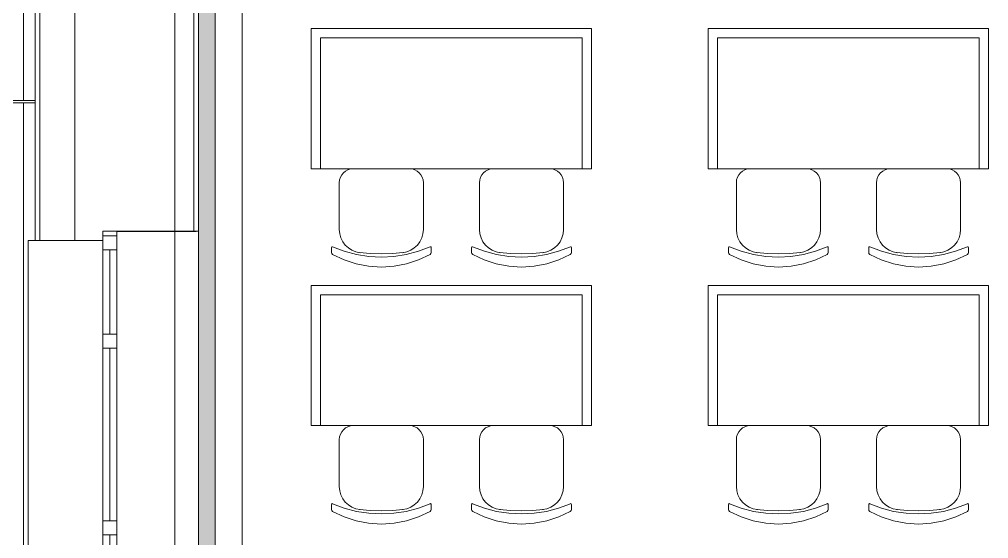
# Model space of a CAD drawing. Header units: millimetres. Extents: x 0 to 1189, y 0 to 841.
# Drawn here: x 232.02 to 273.52, y 589.35 to 611.58 of the extents above; entities that cross this region are included whole.
import ezdxf

# ---------------------------------------------------------------- set-up
doc = ezdxf.new("R2010")
doc.units = ezdxf.units.MM

msp = doc.modelspace()

# ---------------------------------------------------------------- hatches: boundary and pattern name
at = {"true_color": 0xf1d696}
h = msp.add_hatch(color=41, dxfattribs=at)
h.dxf.hatch_style = 2
h.paths.add_polyline_path([(240.398367, 501.438537), (239.698366, 501.438537), (239.698366, 652.209767), (240.398367, 652.202767)])

# ---------------------------------------------------------------- linework, layer by layer
at = {"color": 7, "lineweight": 0}
for points in [[(238.672365, 237.695134), (238.672365, 729.022884)], [(238.672365, 237.695134), (238.672365, 729.022884)], [(232.198355, 719.009869), (232.198355, 608.1027)], [(241.560369, 500.798536), (241.560369, 652.562768)], [(239.698366, 652.209767), (239.698366, 501.438537)], [(240.398367, 501.438537), (240.398367, 652.202767)], [(232.698356, 625.999727), (232.698356, 602.104691)], [(232.898356, 602.304691), (232.898356, 625.999727)], [(234.398358, 625.999727), (234.398358, 602.304691)], [(239.498366, 625.549726), (239.498366, 602.504691)], [(239.698366, 602.504691), (239.698366, 625.549726)], [(234.398358, 602.104691), (234.398358, 624.461725)], [(232.698356, 608.1067), (231.707354, 608.1067)], [(231.707354, 608.0067), (232.698356, 608.0067)], [(232.198355, 608.0097), (232.198355, 492.154523)], [(232.398355, 585.554665), (232.398355, 602.104691)], [(232.398355, 602.104691), (232.698356, 602.104691)], [(232.698356, 602.104691), (234.398358, 602.104691)], [(232.898356, 602.304691), (232.898356, 602.104691)], [(234.398358, 602.104691), (235.59836, 602.104691)], [(236.198361, 602.504691), (235.59836, 602.504691)], [(235.59836, 602.504691), (235.59836, 601.70469)], [(235.59836, 602.504691), (235.59836, 601.70469)], [(236.198361, 602.504691), (235.59836, 602.504691)], [(236.198361, 602.304691), (235.59836, 602.304691)], [(236.198361, 602.504691), (239.498366, 602.504691)], [(236.198361, 601.70469), (236.198361, 602.504691)], [(236.198361, 601.70469), (236.198361, 602.504691)], [(239.598366, 602.499691), (236.198361, 602.499691)], [(239.498366, 602.504691), (239.698366, 602.504691)], [(235.59836, 601.70469), (236.198361, 601.70469)], [(235.59836, 598.104684), (235.59836, 601.70469)], [(235.89836, 598.104684), (235.89836, 601.70469)], [(236.198361, 601.70469), (236.198361, 598.104684)], [(235.59836, 598.104684), (236.198361, 598.104684)], [(235.59836, 597.504684), (235.59836, 598.104684)], [(235.59836, 598.104684), (235.59836, 597.504684)], [(236.198361, 598.104684), (236.198361, 597.504684)], [(236.198361, 597.504684), (236.198361, 598.104684)], [(236.198361, 597.504684), (235.59836, 597.504684)], [(235.59836, 590.104672), (235.59836, 597.504684)], [(235.89836, 590.104672), (235.89836, 597.504684)], [(236.198361, 597.504684), (236.198361, 590.104672)], [(235.59836, 590.104672), (236.198361, 590.104672)], [(235.59836, 589.504671), (235.59836, 590.104672)], [(235.59836, 590.104672), (235.59836, 589.504671)], [(236.198361, 590.104672), (236.198361, 589.504671)], [(236.198361, 589.504671), (236.198361, 590.104672)], [(236.198361, 589.504671), (235.59836, 589.504671)], [(235.59836, 585.904666), (235.59836, 589.504671)], [(235.89836, 585.904666), (235.89836, 589.504671)], [(236.198361, 589.504671), (236.198361, 585.904666)]]:
    msp.add_lwpolyline(points, dxfattribs=at)
at = {"color": 253, "lineweight": 0, "true_color": 0x999999}
for points in [[(244.518374, 611.185704), (256.518392, 611.185704)], [(244.518374, 605.185695), (244.518374, 611.185704)], [(256.518392, 611.185704), (256.518392, 605.185695)], [(261.5184, 611.185704), (273.518418, 611.185704)], [(261.5184, 605.185695), (261.5184, 611.185704)], [(273.518418, 611.185704), (273.518418, 605.185695)], [(256.118391, 610.785704), (244.918374, 610.785704)], [(244.918374, 610.785704), (244.918374, 605.185695)], [(256.118391, 605.185695), (256.118391, 610.785704)], [(273.118417, 610.785704), (261.9184, 610.785704)], [(261.9184, 610.785704), (261.9184, 605.185695)], [(273.118417, 605.185695), (273.118417, 610.785704)], [(256.518392, 605.185695), (244.518374, 605.185695)], [(245.719375, 604.585694), (245.731581, 604.706509), (245.766579, 604.819085), (245.821944, 604.920998), (245.895251, 605.00982), (245.984073, 605.083127), (246.085985, 605.138492), (246.198562, 605.17349), (246.319376, 605.185695)], [(245.719375, 604.585694), (245.731581, 604.706509), (245.766579, 604.819085), (245.821944, 604.920998), (245.895251, 605.00982), (245.984073, 605.083127), (246.085985, 605.138492), (246.198562, 605.17349), (246.319376, 605.185695)], [(246.318376, 605.185695), (248.71938, 605.185695)], [(246.318376, 605.185695), (248.71938, 605.185695)], [(248.71938, 605.185695), (248.840195, 605.17349), (248.952771, 605.138492), (249.054683, 605.083127), (249.143506, 605.00982), (249.216812, 604.920998), (249.272178, 604.819085), (249.307176, 604.706509), (249.319381, 604.585694)], [(248.71938, 605.185695), (248.840195, 605.17349), (248.952771, 605.138492), (249.054683, 605.083127), (249.143506, 605.00982), (249.216812, 604.920998), (249.272178, 604.819085), (249.307176, 604.706509), (249.319381, 604.585694)], [(251.719385, 604.585694), (251.73159, 604.706509), (251.766588, 604.819085), (251.821953, 604.920998), (251.89526, 605.00982), (251.984082, 605.083127), (252.085995, 605.138492), (252.198571, 605.17349), (252.319385, 605.185695)], [(251.719385, 604.585694), (251.73159, 604.706509), (251.766588, 604.819085), (251.821953, 604.920998), (251.89526, 605.00982), (251.984082, 605.083127), (252.085995, 605.138492), (252.198571, 605.17349), (252.319385, 605.185695)], [(252.318385, 605.185695), (254.719389, 605.185695)], [(252.318385, 605.185695), (254.719389, 605.185695)], [(254.719389, 605.185695), (254.840204, 605.17349), (254.95278, 605.138492), (255.054692, 605.083127), (255.143515, 605.00982), (255.216822, 604.920998), (255.272187, 604.819085), (255.307185, 604.706509), (255.31939, 604.585694)], [(254.719389, 605.185695), (254.840204, 605.17349), (254.95278, 605.138492), (255.054692, 605.083127), (255.143515, 605.00982), (255.216822, 604.920998), (255.272187, 604.819085), (255.307185, 604.706509), (255.31939, 604.585694)], [(273.518418, 605.185695), (261.5184, 605.185695)], [(262.719401, 604.585694), (262.731606, 604.706509), (262.766605, 604.819085), (262.82197, 604.920998), (262.895277, 605.00982), (262.984099, 605.083127), (263.086011, 605.138492), (263.198588, 605.17349), (263.319402, 605.185695)], [(262.719401, 604.585694), (262.731606, 604.706509), (262.766605, 604.819085), (262.82197, 604.920998), (262.895277, 605.00982), (262.984099, 605.083127), (263.086011, 605.138492), (263.198588, 605.17349), (263.319402, 605.185695)], [(263.318402, 605.185695), (265.719406, 605.185695)], [(263.318402, 605.185695), (265.719406, 605.185695)], [(265.719406, 605.185695), (265.840221, 605.17349), (265.952797, 605.138492), (266.054709, 605.083127), (266.143532, 605.00982), (266.216838, 604.920998), (266.272204, 604.819085), (266.307202, 604.706509), (266.319407, 604.585694)], [(265.719406, 605.185695), (265.840221, 605.17349), (265.952797, 605.138492), (266.054709, 605.083127), (266.143532, 605.00982), (266.216838, 604.920998), (266.272204, 604.819085), (266.307202, 604.706509), (266.319407, 604.585694)], [(268.719411, 604.585694), (268.731616, 604.706509), (268.766614, 604.819085), (268.821979, 604.920998), (268.895286, 605.00982), (268.984108, 605.083127), (269.08602, 605.138492), (269.198597, 605.17349), (269.319411, 605.185695)], [(268.719411, 604.585694), (268.731616, 604.706509), (268.766614, 604.819085), (268.821979, 604.920998), (268.895286, 605.00982), (268.984108, 605.083127), (269.08602, 605.138492), (269.198597, 605.17349), (269.319411, 605.185695)], [(269.318411, 605.185695), (271.719415, 605.185695)], [(269.318411, 605.185695), (271.719415, 605.185695)], [(271.719415, 605.185695), (271.84023, 605.17349), (271.952806, 605.138492), (272.054718, 605.083127), (272.143541, 605.00982), (272.216848, 604.920998), (272.272213, 604.819085), (272.307211, 604.706509), (272.319416, 604.585694)], [(271.719415, 605.185695), (271.84023, 605.17349), (271.952806, 605.138492), (272.054718, 605.083127), (272.143541, 605.00982), (272.216848, 604.920998), (272.272213, 604.819085), (272.307211, 604.706509), (272.319416, 604.585694)], [(245.719375, 604.585694), (245.719375, 602.582691)], [(245.719375, 604.585694), (245.719375, 602.582691)], [(249.319381, 604.585694), (249.319381, 602.582691)], [(249.319381, 604.585694), (249.319381, 602.582691)], [(251.719385, 604.585694), (251.719385, 602.582691)], [(251.719385, 604.585694), (251.719385, 602.582691)], [(255.31939, 604.585694), (255.31939, 602.582691)], [(255.31939, 604.585694), (255.31939, 602.582691)], [(262.719401, 604.585694), (262.719401, 602.582691)], [(262.719401, 604.585694), (262.719401, 602.582691)], [(266.319407, 604.585694), (266.319407, 602.582691)], [(266.319407, 604.585694), (266.319407, 602.582691)], [(268.719411, 604.585694), (268.719411, 602.582691)], [(268.719411, 604.585694), (268.719411, 602.582691)], [(272.319416, 604.585694), (272.319416, 602.582691)], [(272.319416, 604.585694), (272.319416, 602.582691)], [(246.619377, 601.58769), (246.433992, 601.624004), (246.263173, 601.692393), (246.11005, 601.789399), (245.977751, 601.911565), (245.869405, 602.055435), (245.788141, 602.21755), (245.737088, 602.394455), (245.719375, 602.582691)], [(246.619377, 601.58769), (246.433992, 601.624004), (246.263173, 601.692393), (246.11005, 601.789399), (245.977751, 601.911565), (245.869405, 602.055435), (245.788141, 602.21755), (245.737088, 602.394455), (245.719375, 602.582691)], [(249.319381, 602.582691), (249.301668, 602.394455), (249.250615, 602.21755), (249.169351, 602.055435), (249.061006, 601.911565), (248.928706, 601.789399), (248.775583, 601.692393), (248.604765, 601.624004), (248.41938, 601.58769)], [(249.319381, 602.582691), (249.301668, 602.394455), (249.250615, 602.21755), (249.169351, 602.055435), (249.061006, 601.911565), (248.928706, 601.789399), (248.775583, 601.692393), (248.604765, 601.624004), (248.41938, 601.58769)], [(252.619386, 601.58769), (252.434001, 601.624004), (252.263182, 601.692393), (252.110059, 601.789399), (251.97776, 601.911565), (251.869414, 602.055435), (251.78815, 602.21755), (251.737097, 602.394455), (251.719385, 602.582691)], [(252.619386, 601.58769), (252.434001, 601.624004), (252.263182, 601.692393), (252.110059, 601.789399), (251.97776, 601.911565), (251.869414, 602.055435), (251.78815, 602.21755), (251.737097, 602.394455), (251.719385, 602.582691)], [(255.31939, 602.582691), (255.301677, 602.394455), (255.250624, 602.21755), (255.169361, 602.055435), (255.061015, 601.911565), (254.928716, 601.789399), (254.775592, 601.692393), (254.604774, 601.624004), (254.419389, 601.58769)], [(255.31939, 602.582691), (255.301677, 602.394455), (255.250624, 602.21755), (255.169361, 602.055435), (255.061015, 601.911565), (254.928716, 601.789399), (254.775592, 601.692393), (254.604774, 601.624004), (254.419389, 601.58769)], [(263.619403, 601.58769), (263.434018, 601.624004), (263.263199, 601.692393), (263.110076, 601.789399), (262.977777, 601.911565), (262.869431, 602.055435), (262.788167, 602.21755), (262.737114, 602.394455), (262.719401, 602.582691)], [(263.619403, 601.58769), (263.434018, 601.624004), (263.263199, 601.692393), (263.110076, 601.789399), (262.977777, 601.911565), (262.869431, 602.055435), (262.788167, 602.21755), (262.737114, 602.394455), (262.719401, 602.582691)], [(266.319407, 602.582691), (266.301694, 602.394455), (266.250641, 602.21755), (266.169377, 602.055435), (266.061031, 601.911565), (265.928732, 601.789399), (265.775609, 601.692393), (265.604791, 601.624004), (265.419406, 601.58769)], [(266.319407, 602.582691), (266.301694, 602.394455), (266.250641, 602.21755), (266.169377, 602.055435), (266.061031, 601.911565), (265.928732, 601.789399), (265.775609, 601.692393), (265.604791, 601.624004), (265.419406, 601.58769)], [(269.619412, 601.58769), (269.434027, 601.624004), (269.263208, 601.692393), (269.110085, 601.789399), (268.977786, 601.911565), (268.86944, 602.055435), (268.788176, 602.21755), (268.737123, 602.394455), (268.719411, 602.582691)], [(269.619412, 601.58769), (269.434027, 601.624004), (269.263208, 601.692393), (269.110085, 601.789399), (268.977786, 601.911565), (268.86944, 602.055435), (268.788176, 602.21755), (268.737123, 602.394455), (268.719411, 602.582691)], [(272.319416, 602.582691), (272.301703, 602.394455), (272.25065, 602.21755), (272.169387, 602.055435), (272.061041, 601.911565), (271.928742, 601.789399), (271.775618, 601.692393), (271.6048, 601.624004), (271.419415, 601.58769)], [(272.319416, 602.582691), (272.301703, 602.394455), (272.25065, 602.21755), (272.169387, 602.055435), (272.061041, 601.911565), (271.928742, 601.789399), (271.775618, 601.692393), (271.6048, 601.624004), (271.419415, 601.58769)], [(245.384375, 601.81269), (245.393, 601.83369), (245.414375, 601.84269), (245.427375, 601.83969)], [(245.384375, 601.81269), (245.393, 601.83369), (245.414375, 601.84269), (245.427375, 601.83969)], [(245.384375, 601.59569), (245.384375, 601.81269)], [(245.384375, 601.59569), (245.384375, 601.81269)], [(249.611381, 601.83969), (249.107318, 601.648752), (248.58788, 601.51144), (248.057191, 601.428502), (247.519378, 601.40069), (246.981565, 601.428502), (246.450877, 601.51144), (245.931438, 601.648752), (245.427375, 601.83969)], [(249.611381, 601.83969), (249.107318, 601.648752), (248.58788, 601.51144), (248.057191, 601.428502), (247.519378, 601.40069), (246.981565, 601.428502), (246.450877, 601.51144), (245.931438, 601.648752), (245.427375, 601.83969)], [(249.611381, 601.83969), (249.624381, 601.84269), (249.645756, 601.83369), (249.654381, 601.81269)], [(249.611381, 601.83969), (249.624381, 601.84269), (249.645756, 601.83369), (249.654381, 601.81269)], [(249.654381, 601.59569), (249.654381, 601.81269)], [(249.654381, 601.59569), (249.654381, 601.81269)], [(251.384384, 601.81269), (251.393009, 601.83369), (251.414384, 601.84269), (251.427384, 601.83969)], [(251.384384, 601.81269), (251.393009, 601.83369), (251.414384, 601.84269), (251.427384, 601.83969)], [(251.384384, 601.59569), (251.384384, 601.81269)], [(251.384384, 601.59569), (251.384384, 601.81269)], [(255.611391, 601.83969), (255.107327, 601.648752), (254.587889, 601.51144), (254.057201, 601.428502), (253.519387, 601.40069), (252.981574, 601.428502), (252.450886, 601.51144), (251.931447, 601.648752), (251.427384, 601.83969)], [(255.611391, 601.83969), (255.107327, 601.648752), (254.587889, 601.51144), (254.057201, 601.428502), (253.519387, 601.40069), (252.981574, 601.428502), (252.450886, 601.51144), (251.931447, 601.648752), (251.427384, 601.83969)], [(255.611391, 601.83969), (255.624391, 601.84269), (255.645766, 601.83369), (255.654391, 601.81269)], [(255.611391, 601.83969), (255.624391, 601.84269), (255.645766, 601.83369), (255.654391, 601.81269)], [(255.654391, 601.59569), (255.654391, 601.81269)], [(255.654391, 601.59569), (255.654391, 601.81269)], [(262.384401, 601.81269), (262.393026, 601.83369), (262.414401, 601.84269), (262.427401, 601.83969)], [(262.384401, 601.81269), (262.393026, 601.83369), (262.414401, 601.84269), (262.427401, 601.83969)], [(262.384401, 601.59569), (262.384401, 601.81269)], [(262.384401, 601.59569), (262.384401, 601.81269)], [(266.611407, 601.83969), (266.107344, 601.648752), (265.587906, 601.51144), (265.057217, 601.428502), (264.519404, 601.40069), (263.981591, 601.428502), (263.450902, 601.51144), (262.931464, 601.648752), (262.427401, 601.83969)], [(266.611407, 601.83969), (266.107344, 601.648752), (265.587906, 601.51144), (265.057217, 601.428502), (264.519404, 601.40069), (263.981591, 601.428502), (263.450902, 601.51144), (262.931464, 601.648752), (262.427401, 601.83969)], [(266.611407, 601.83969), (266.624407, 601.84269), (266.645782, 601.83369), (266.654407, 601.81269)], [(266.611407, 601.83969), (266.624407, 601.84269), (266.645782, 601.83369), (266.654407, 601.81269)], [(266.654407, 601.59569), (266.654407, 601.81269)], [(266.654407, 601.59569), (266.654407, 601.81269)], [(268.38441, 601.81269), (268.393035, 601.83369), (268.41441, 601.84269), (268.42741, 601.83969)], [(268.38441, 601.81269), (268.393035, 601.83369), (268.41441, 601.84269), (268.42741, 601.83969)], [(268.38441, 601.59569), (268.38441, 601.81269)], [(268.38441, 601.59569), (268.38441, 601.81269)], [(272.611416, 601.83969), (272.107353, 601.648752), (271.587915, 601.51144), (271.057227, 601.428502), (270.519413, 601.40069), (269.9816, 601.428502), (269.450912, 601.51144), (268.931473, 601.648752), (268.42741, 601.83969)], [(272.611416, 601.83969), (272.107353, 601.648752), (271.587915, 601.51144), (271.057227, 601.428502), (270.519413, 601.40069), (269.9816, 601.428502), (269.450912, 601.51144), (268.931473, 601.648752), (268.42741, 601.83969)], [(272.611416, 601.83969), (272.624417, 601.84269), (272.645792, 601.83369), (272.654417, 601.81269)], [(272.611416, 601.83969), (272.624417, 601.84269), (272.645792, 601.83369), (272.654417, 601.81269)], [(272.654417, 601.59569), (272.654417, 601.81269)], [(272.654417, 601.59569), (272.654417, 601.81269)], [(245.431375, 601.51069), (245.397, 601.54719), (245.384375, 601.59569)], [(245.431375, 601.51069), (245.397, 601.54719), (245.384375, 601.59569)], [(249.607381, 601.51069), (249.114349, 601.276971), (248.59788, 601.107939), (248.06416, 601.005283), (247.519378, 600.970689), (246.974596, 601.005283), (246.440877, 601.107939), (245.924407, 601.276971), (245.431375, 601.51069)], [(249.607381, 601.51069), (249.114349, 601.276971), (248.59788, 601.107939), (248.06416, 601.005283), (247.519378, 600.970689), (246.974596, 601.005283), (246.440877, 601.107939), (245.924407, 601.276971), (245.431375, 601.51069)], [(248.46038, 601.59269), (247.991004, 601.550815), (247.519378, 601.53669), (247.047752, 601.550815), (246.578377, 601.59269)], [(248.46038, 601.59269), (247.991004, 601.550815), (247.519378, 601.53669), (247.047752, 601.550815), (246.578377, 601.59269)], [(249.654381, 601.59569), (249.641756, 601.54719), (249.607381, 601.51069)], [(249.654381, 601.59569), (249.641756, 601.54719), (249.607381, 601.51069)], [(251.431384, 601.51069), (251.397009, 601.54719), (251.384384, 601.59569)], [(251.431384, 601.51069), (251.397009, 601.54719), (251.384384, 601.59569)], [(255.607391, 601.51069), (255.114359, 601.276971), (254.597889, 601.107939), (254.064169, 601.005283), (253.519387, 600.970689), (252.974605, 601.005283), (252.440886, 601.107939), (251.924416, 601.276971), (251.431384, 601.51069)], [(255.607391, 601.51069), (255.114359, 601.276971), (254.597889, 601.107939), (254.064169, 601.005283), (253.519387, 600.970689), (252.974605, 601.005283), (252.440886, 601.107939), (251.924416, 601.276971), (251.431384, 601.51069)], [(254.460389, 601.59269), (253.991013, 601.550815), (253.519387, 601.53669), (253.047762, 601.550815), (252.578386, 601.59269)], [(254.460389, 601.59269), (253.991013, 601.550815), (253.519387, 601.53669), (253.047762, 601.550815), (252.578386, 601.59269)], [(255.654391, 601.59569), (255.641766, 601.54719), (255.607391, 601.51069)], [(255.654391, 601.59569), (255.641766, 601.54719), (255.607391, 601.51069)], [(262.431401, 601.51069), (262.397026, 601.54719), (262.384401, 601.59569)], [(262.431401, 601.51069), (262.397026, 601.54719), (262.384401, 601.59569)], [(266.607407, 601.51069), (266.114375, 601.276971), (265.597906, 601.107939), (265.064186, 601.005283), (264.519404, 600.970689), (263.974622, 601.005283), (263.440902, 601.107939), (262.924433, 601.276971), (262.431401, 601.51069)], [(266.607407, 601.51069), (266.114375, 601.276971), (265.597906, 601.107939), (265.064186, 601.005283), (264.519404, 600.970689), (263.974622, 601.005283), (263.440902, 601.107939), (262.924433, 601.276971), (262.431401, 601.51069)], [(265.460406, 601.59269), (264.99103, 601.550815), (264.519404, 601.53669), (264.047778, 601.550815), (263.578403, 601.59269)], [(265.460406, 601.59269), (264.99103, 601.550815), (264.519404, 601.53669), (264.047778, 601.550815), (263.578403, 601.59269)], [(266.654407, 601.59569), (266.641782, 601.54719), (266.607407, 601.51069)], [(266.654407, 601.59569), (266.641782, 601.54719), (266.607407, 601.51069)], [(268.43141, 601.51069), (268.397035, 601.54719), (268.38441, 601.59569)], [(268.43141, 601.51069), (268.397035, 601.54719), (268.38441, 601.59569)], [(272.607416, 601.51069), (272.114384, 601.276971), (271.597915, 601.107939), (271.064195, 601.005283), (270.519413, 600.970689), (269.974631, 601.005283), (269.440912, 601.107939), (268.924442, 601.276971), (268.43141, 601.51069)], [(272.607416, 601.51069), (272.114384, 601.276971), (271.597915, 601.107939), (271.064195, 601.005283), (270.519413, 600.970689), (269.974631, 601.005283), (269.440912, 601.107939), (268.924442, 601.276971), (268.43141, 601.51069)], [(271.460415, 601.59269), (270.991039, 601.550815), (270.519413, 601.53669), (270.047788, 601.550815), (269.578412, 601.59269)], [(271.460415, 601.59269), (270.991039, 601.550815), (270.519413, 601.53669), (270.047788, 601.550815), (269.578412, 601.59269)], [(272.654417, 601.59569), (272.641792, 601.54719), (272.607416, 601.51069)], [(272.654417, 601.59569), (272.641792, 601.54719), (272.607416, 601.51069)], [(244.518374, 600.185688), (256.518392, 600.185688)], [(244.518374, 594.185678), (244.518374, 600.185688)], [(256.518392, 600.185688), (256.518392, 594.185678)], [(261.5184, 600.185688), (273.518418, 600.185688)], [(261.5184, 594.185678), (261.5184, 600.185688)], [(273.518418, 600.185688), (273.518418, 594.185678)], [(256.118391, 599.785687), (244.918374, 599.785687)], [(244.918374, 599.785687), (244.918374, 594.185678)], [(256.118391, 594.185678), (256.118391, 599.785687)], [(273.118417, 599.785687), (261.9184, 599.785687)], [(261.9184, 599.785687), (261.9184, 594.185678)], [(273.118417, 594.185678), (273.118417, 599.785687)], [(256.518392, 594.185678), (244.518374, 594.185678)], [(245.719375, 593.585678), (245.731581, 593.706492), (245.766579, 593.819069), (245.821944, 593.920981), (245.895251, 594.009803), (245.984073, 594.08311), (246.085985, 594.138475), (246.198562, 594.173473), (246.319376, 594.185678)], [(245.719375, 593.585678), (245.731581, 593.706492), (245.766579, 593.819069), (245.821944, 593.920981), (245.895251, 594.009803), (245.984073, 594.08311), (246.085985, 594.138475), (246.198562, 594.173473), (246.319376, 594.185678)], [(246.318376, 594.185678), (248.71938, 594.185678)], [(246.318376, 594.185678), (248.71938, 594.185678)], [(248.71938, 594.185678), (248.840195, 594.173473), (248.952771, 594.138475), (249.054683, 594.08311), (249.143506, 594.009803), (249.216812, 593.920981), (249.272178, 593.819069), (249.307176, 593.706492), (249.319381, 593.585678)], [(248.71938, 594.185678), (248.840195, 594.173473), (248.952771, 594.138475), (249.054683, 594.08311), (249.143506, 594.009803), (249.216812, 593.920981), (249.272178, 593.819069), (249.307176, 593.706492), (249.319381, 593.585678)], [(251.719385, 593.585678), (251.73159, 593.706492), (251.766588, 593.819069), (251.821953, 593.920981), (251.89526, 594.009803), (251.984082, 594.08311), (252.085995, 594.138475), (252.198571, 594.173473), (252.319385, 594.185678)], [(251.719385, 593.585678), (251.73159, 593.706492), (251.766588, 593.819069), (251.821953, 593.920981), (251.89526, 594.009803), (251.984082, 594.08311), (252.085995, 594.138475), (252.198571, 594.173473), (252.319385, 594.185678)], [(252.318385, 594.185678), (254.719389, 594.185678)], [(252.318385, 594.185678), (254.719389, 594.185678)], [(254.719389, 594.185678), (254.840204, 594.173473), (254.95278, 594.138475), (255.054692, 594.08311), (255.143515, 594.009803), (255.216822, 593.920981), (255.272187, 593.819069), (255.307185, 593.706492), (255.31939, 593.585678)], [(254.719389, 594.185678), (254.840204, 594.173473), (254.95278, 594.138475), (255.054692, 594.08311), (255.143515, 594.009803), (255.216822, 593.920981), (255.272187, 593.819069), (255.307185, 593.706492), (255.31939, 593.585678)], [(273.518418, 594.185678), (261.5184, 594.185678)], [(262.719401, 593.585678), (262.731606, 593.706492), (262.766605, 593.819069), (262.82197, 593.920981), (262.895277, 594.009803), (262.984099, 594.08311), (263.086011, 594.138475), (263.198588, 594.173473), (263.319402, 594.185678)], [(262.719401, 593.585678), (262.731606, 593.706492), (262.766605, 593.819069), (262.82197, 593.920981), (262.895277, 594.009803), (262.984099, 594.08311), (263.086011, 594.138475), (263.198588, 594.173473), (263.319402, 594.185678)], [(263.318402, 594.185678), (265.719406, 594.185678)], [(263.318402, 594.185678), (265.719406, 594.185678)], [(265.719406, 594.185678), (265.840221, 594.173473), (265.952797, 594.138475), (266.054709, 594.08311), (266.143532, 594.009803), (266.216838, 593.920981), (266.272204, 593.819069), (266.307202, 593.706492), (266.319407, 593.585678)], [(265.719406, 594.185678), (265.840221, 594.173473), (265.952797, 594.138475), (266.054709, 594.08311), (266.143532, 594.009803), (266.216838, 593.920981), (266.272204, 593.819069), (266.307202, 593.706492), (266.319407, 593.585678)], [(268.719411, 593.585678), (268.731616, 593.706492), (268.766614, 593.819069), (268.821979, 593.920981), (268.895286, 594.009803), (268.984108, 594.08311), (269.08602, 594.138475), (269.198597, 594.173473), (269.319411, 594.185678)], [(268.719411, 593.585678), (268.731616, 593.706492), (268.766614, 593.819069), (268.821979, 593.920981), (268.895286, 594.009803), (268.984108, 594.08311), (269.08602, 594.138475), (269.198597, 594.173473), (269.319411, 594.185678)], [(269.318411, 594.185678), (271.719415, 594.185678)], [(269.318411, 594.185678), (271.719415, 594.185678)], [(271.719415, 594.185678), (271.84023, 594.173473), (271.952806, 594.138475), (272.054718, 594.08311), (272.143541, 594.009803), (272.216848, 593.920981), (272.272213, 593.819069), (272.307211, 593.706492), (272.319416, 593.585678)], [(271.719415, 594.185678), (271.84023, 594.173473), (271.952806, 594.138475), (272.054718, 594.08311), (272.143541, 594.009803), (272.216848, 593.920981), (272.272213, 593.819069), (272.307211, 593.706492), (272.319416, 593.585678)], [(245.719375, 593.585678), (245.719375, 591.582675)], [(245.719375, 593.585678), (245.719375, 591.582675)], [(249.319381, 593.585678), (249.319381, 591.582675)], [(249.319381, 593.585678), (249.319381, 591.582675)], [(251.719385, 593.585678), (251.719385, 591.582675)], [(251.719385, 593.585678), (251.719385, 591.582675)], [(255.31939, 593.585678), (255.31939, 591.582675)], [(255.31939, 593.585678), (255.31939, 591.582675)], [(262.719401, 593.585678), (262.719401, 591.582675)], [(262.719401, 593.585678), (262.719401, 591.582675)], [(266.319407, 593.585678), (266.319407, 591.582675)], [(266.319407, 593.585678), (266.319407, 591.582675)], [(268.719411, 593.585678), (268.719411, 591.582675)], [(268.719411, 593.585678), (268.719411, 591.582675)], [(272.319416, 593.585678), (272.319416, 591.582675)], [(272.319416, 593.585678), (272.319416, 591.582675)], [(246.619377, 590.587673), (246.433992, 590.623987), (246.263173, 590.692376), (246.11005, 590.789382), (245.977751, 590.911548), (245.869405, 591.055418), (245.788141, 591.217533), (245.737088, 591.394438), (245.719375, 591.582675)], [(246.619377, 590.587673), (246.433992, 590.623987), (246.263173, 590.692376), (246.11005, 590.789382), (245.977751, 590.911548), (245.869405, 591.055418), (245.788141, 591.217533), (245.737088, 591.394438), (245.719375, 591.582675)], [(249.319381, 591.582675), (249.301668, 591.394438), (249.250615, 591.217533), (249.169351, 591.055418), (249.061006, 590.911548), (248.928706, 590.789382), (248.775583, 590.692376), (248.604765, 590.623987), (248.41938, 590.587673)], [(249.319381, 591.582675), (249.301668, 591.394438), (249.250615, 591.217533), (249.169351, 591.055418), (249.061006, 590.911548), (248.928706, 590.789382), (248.775583, 590.692376), (248.604765, 590.623987), (248.41938, 590.587673)], [(252.619386, 590.587673), (252.434001, 590.623987), (252.263182, 590.692376), (252.110059, 590.789382), (251.97776, 590.911548), (251.869414, 591.055418), (251.78815, 591.217533), (251.737097, 591.394438), (251.719385, 591.582675)], [(252.619386, 590.587673), (252.434001, 590.623987), (252.263182, 590.692376), (252.110059, 590.789382), (251.97776, 590.911548), (251.869414, 591.055418), (251.78815, 591.217533), (251.737097, 591.394438), (251.719385, 591.582675)], [(255.31939, 591.582675), (255.301677, 591.394438), (255.250624, 591.217533), (255.169361, 591.055418), (255.061015, 590.911548), (254.928716, 590.789382), (254.775592, 590.692376), (254.604774, 590.623987), (254.419389, 590.587673)], [(255.31939, 591.582675), (255.301677, 591.394438), (255.250624, 591.217533), (255.169361, 591.055418), (255.061015, 590.911548), (254.928716, 590.789382), (254.775592, 590.692376), (254.604774, 590.623987), (254.419389, 590.587673)], [(263.619403, 590.587673), (263.434018, 590.623987), (263.263199, 590.692376), (263.110076, 590.789382), (262.977777, 590.911548), (262.869431, 591.055418), (262.788167, 591.217533), (262.737114, 591.394438), (262.719401, 591.582675)], [(263.619403, 590.587673), (263.434018, 590.623987), (263.263199, 590.692376), (263.110076, 590.789382), (262.977777, 590.911548), (262.869431, 591.055418), (262.788167, 591.217533), (262.737114, 591.394438), (262.719401, 591.582675)], [(266.319407, 591.582675), (266.301694, 591.394438), (266.250641, 591.217533), (266.169377, 591.055418), (266.061031, 590.911548), (265.928732, 590.789382), (265.775609, 590.692376), (265.604791, 590.623987), (265.419406, 590.587673)], [(266.319407, 591.582675), (266.301694, 591.394438), (266.250641, 591.217533), (266.169377, 591.055418), (266.061031, 590.911548), (265.928732, 590.789382), (265.775609, 590.692376), (265.604791, 590.623987), (265.419406, 590.587673)], [(269.619412, 590.587673), (269.434027, 590.623987), (269.263208, 590.692376), (269.110085, 590.789382), (268.977786, 590.911548), (268.86944, 591.055418), (268.788176, 591.217533), (268.737123, 591.394438), (268.719411, 591.582675)], [(269.619412, 590.587673), (269.434027, 590.623987), (269.263208, 590.692376), (269.110085, 590.789382), (268.977786, 590.911548), (268.86944, 591.055418), (268.788176, 591.217533), (268.737123, 591.394438), (268.719411, 591.582675)], [(272.319416, 591.582675), (272.301703, 591.394438), (272.25065, 591.217533), (272.169387, 591.055418), (272.061041, 590.911548), (271.928742, 590.789382), (271.775618, 590.692376), (271.6048, 590.623987), (271.419415, 590.587673)], [(272.319416, 591.582675), (272.301703, 591.394438), (272.25065, 591.217533), (272.169387, 591.055418), (272.061041, 590.911548), (271.928742, 590.789382), (271.775618, 590.692376), (271.6048, 590.623987), (271.419415, 590.587673)], [(245.384375, 590.812673), (245.393, 590.833673), (245.414375, 590.842673), (245.427375, 590.839673)], [(245.384375, 590.812673), (245.393, 590.833673), (245.414375, 590.842673), (245.427375, 590.839673)], [(245.384375, 590.595673), (245.384375, 590.812673)], [(245.384375, 590.595673), (245.384375, 590.812673)], [(245.431375, 590.510673), (245.397, 590.547173), (245.384375, 590.595673)], [(245.431375, 590.510673), (245.397, 590.547173), (245.384375, 590.595673)], [(249.611381, 590.839673), (249.107318, 590.648736), (248.58788, 590.511423), (248.057191, 590.428485), (247.519378, 590.400673), (246.981565, 590.428485), (246.450877, 590.511423), (245.931438, 590.648736), (245.427375, 590.839673)], [(249.611381, 590.839673), (249.107318, 590.648736), (248.58788, 590.511423), (248.057191, 590.428485), (247.519378, 590.400673), (246.981565, 590.428485), (246.450877, 590.511423), (245.931438, 590.648736), (245.427375, 590.839673)], [(249.607381, 590.510673), (249.114349, 590.276954), (248.59788, 590.107922), (248.06416, 590.005266), (247.519378, 589.970672), (246.974596, 590.005266), (246.440877, 590.107922), (245.924407, 590.276954), (245.431375, 590.510673)], [(249.607381, 590.510673), (249.114349, 590.276954), (248.59788, 590.107922), (248.06416, 590.005266), (247.519378, 589.970672), (246.974596, 590.005266), (246.440877, 590.107922), (245.924407, 590.276954), (245.431375, 590.510673)], [(248.46038, 590.592673), (247.991004, 590.550798), (247.519378, 590.536673), (247.047752, 590.550798), (246.578377, 590.592673)], [(248.46038, 590.592673), (247.991004, 590.550798), (247.519378, 590.536673), (247.047752, 590.550798), (246.578377, 590.592673)], [(249.654381, 590.595673), (249.641756, 590.547173), (249.607381, 590.510673)], [(249.654381, 590.595673), (249.641756, 590.547173), (249.607381, 590.510673)], [(249.611381, 590.839673), (249.624381, 590.842673), (249.645756, 590.833673), (249.654381, 590.812673)], [(249.611381, 590.839673), (249.624381, 590.842673), (249.645756, 590.833673), (249.654381, 590.812673)], [(249.654381, 590.595673), (249.654381, 590.812673)], [(249.654381, 590.595673), (249.654381, 590.812673)], [(251.384384, 590.812673), (251.393009, 590.833673), (251.414384, 590.842673), (251.427384, 590.839673)], [(251.384384, 590.812673), (251.393009, 590.833673), (251.414384, 590.842673), (251.427384, 590.839673)], [(251.384384, 590.595673), (251.384384, 590.812673)], [(251.384384, 590.595673), (251.384384, 590.812673)], [(251.431384, 590.510673), (251.397009, 590.547173), (251.384384, 590.595673)], [(251.431384, 590.510673), (251.397009, 590.547173), (251.384384, 590.595673)], [(255.611391, 590.839673), (255.107327, 590.648736), (254.587889, 590.511423), (254.057201, 590.428485), (253.519387, 590.400673), (252.981574, 590.428485), (252.450886, 590.511423), (251.931447, 590.648736), (251.427384, 590.839673)], [(255.611391, 590.839673), (255.107327, 590.648736), (254.587889, 590.511423), (254.057201, 590.428485), (253.519387, 590.400673), (252.981574, 590.428485), (252.450886, 590.511423), (251.931447, 590.648736), (251.427384, 590.839673)], [(255.607391, 590.510673), (255.114359, 590.276954), (254.597889, 590.107922), (254.064169, 590.005266), (253.519387, 589.970672), (252.974605, 590.005266), (252.440886, 590.107922), (251.924416, 590.276954), (251.431384, 590.510673)], [(255.607391, 590.510673), (255.114359, 590.276954), (254.597889, 590.107922), (254.064169, 590.005266), (253.519387, 589.970672), (252.974605, 590.005266), (252.440886, 590.107922), (251.924416, 590.276954), (251.431384, 590.510673)], [(254.460389, 590.592673), (253.991013, 590.550798), (253.519387, 590.536673), (253.047762, 590.550798), (252.578386, 590.592673)], [(254.460389, 590.592673), (253.991013, 590.550798), (253.519387, 590.536673), (253.047762, 590.550798), (252.578386, 590.592673)], [(255.654391, 590.595673), (255.641766, 590.547173), (255.607391, 590.510673)], [(255.654391, 590.595673), (255.641766, 590.547173), (255.607391, 590.510673)], [(255.611391, 590.839673), (255.624391, 590.842673), (255.645766, 590.833673), (255.654391, 590.812673)], [(255.611391, 590.839673), (255.624391, 590.842673), (255.645766, 590.833673), (255.654391, 590.812673)], [(255.654391, 590.595673), (255.654391, 590.812673)], [(255.654391, 590.595673), (255.654391, 590.812673)], [(262.384401, 590.812673), (262.393026, 590.833673), (262.414401, 590.842673), (262.427401, 590.839673)], [(262.384401, 590.812673), (262.393026, 590.833673), (262.414401, 590.842673), (262.427401, 590.839673)], [(262.384401, 590.595673), (262.384401, 590.812673)], [(262.384401, 590.595673), (262.384401, 590.812673)], [(262.431401, 590.510673), (262.397026, 590.547173), (262.384401, 590.595673)], [(262.431401, 590.510673), (262.397026, 590.547173), (262.384401, 590.595673)], [(266.611407, 590.839673), (266.107344, 590.648736), (265.587906, 590.511423), (265.057217, 590.428485), (264.519404, 590.400673), (263.981591, 590.428485), (263.450902, 590.511423), (262.931464, 590.648736), (262.427401, 590.839673)], [(266.611407, 590.839673), (266.107344, 590.648736), (265.587906, 590.511423), (265.057217, 590.428485), (264.519404, 590.400673), (263.981591, 590.428485), (263.450902, 590.511423), (262.931464, 590.648736), (262.427401, 590.839673)], [(266.607407, 590.510673), (266.114375, 590.276954), (265.597906, 590.107922), (265.064186, 590.005266), (264.519404, 589.970672), (263.974622, 590.005266), (263.440902, 590.107922), (262.924433, 590.276954), (262.431401, 590.510673)], [(266.607407, 590.510673), (266.114375, 590.276954), (265.597906, 590.107922), (265.064186, 590.005266), (264.519404, 589.970672), (263.974622, 590.005266), (263.440902, 590.107922), (262.924433, 590.276954), (262.431401, 590.510673)], [(265.460406, 590.592673), (264.99103, 590.550798), (264.519404, 590.536673), (264.047778, 590.550798), (263.578403, 590.592673)], [(265.460406, 590.592673), (264.99103, 590.550798), (264.519404, 590.536673), (264.047778, 590.550798), (263.578403, 590.592673)], [(266.654407, 590.595673), (266.641782, 590.547173), (266.607407, 590.510673)], [(266.654407, 590.595673), (266.641782, 590.547173), (266.607407, 590.510673)], [(266.611407, 590.839673), (266.624407, 590.842673), (266.645782, 590.833673), (266.654407, 590.812673)], [(266.611407, 590.839673), (266.624407, 590.842673), (266.645782, 590.833673), (266.654407, 590.812673)], [(266.654407, 590.595673), (266.654407, 590.812673)], [(266.654407, 590.595673), (266.654407, 590.812673)], [(268.38441, 590.812673), (268.393035, 590.833673), (268.41441, 590.842673), (268.42741, 590.839673)], [(268.38441, 590.812673), (268.393035, 590.833673), (268.41441, 590.842673), (268.42741, 590.839673)], [(268.38441, 590.595673), (268.38441, 590.812673)], [(268.38441, 590.595673), (268.38441, 590.812673)], [(268.43141, 590.510673), (268.397035, 590.547173), (268.38441, 590.595673)], [(268.43141, 590.510673), (268.397035, 590.547173), (268.38441, 590.595673)], [(272.611416, 590.839673), (272.107353, 590.648736), (271.587915, 590.511423), (271.057227, 590.428485), (270.519413, 590.400673), (269.9816, 590.428485), (269.450912, 590.511423), (268.931473, 590.648736), (268.42741, 590.839673)], [(272.611416, 590.839673), (272.107353, 590.648736), (271.587915, 590.511423), (271.057227, 590.428485), (270.519413, 590.400673), (269.9816, 590.428485), (269.450912, 590.511423), (268.931473, 590.648736), (268.42741, 590.839673)], [(272.607416, 590.510673), (272.114384, 590.276954), (271.597915, 590.107922), (271.064195, 590.005266), (270.519413, 589.970672), (269.974631, 590.005266), (269.440912, 590.107922), (268.924442, 590.276954), (268.43141, 590.510673)], [(272.607416, 590.510673), (272.114384, 590.276954), (271.597915, 590.107922), (271.064195, 590.005266), (270.519413, 589.970672), (269.974631, 590.005266), (269.440912, 590.107922), (268.924442, 590.276954), (268.43141, 590.510673)], [(271.460415, 590.592673), (270.991039, 590.550798), (270.519413, 590.536673), (270.047788, 590.550798), (269.578412, 590.592673)], [(271.460415, 590.592673), (270.991039, 590.550798), (270.519413, 590.536673), (270.047788, 590.550798), (269.578412, 590.592673)], [(272.654417, 590.595673), (272.641792, 590.547173), (272.607416, 590.510673)], [(272.654417, 590.595673), (272.641792, 590.547173), (272.607416, 590.510673)], [(272.611416, 590.839673), (272.624417, 590.842673), (272.645792, 590.833673), (272.654417, 590.812673)], [(272.611416, 590.839673), (272.624417, 590.842673), (272.645792, 590.833673), (272.654417, 590.812673)], [(272.654417, 590.595673), (272.654417, 590.812673)], [(272.654417, 590.595673), (272.654417, 590.812673)]]:
    msp.add_lwpolyline(points, dxfattribs=at)

doc.saveas('drawing.dxf')
